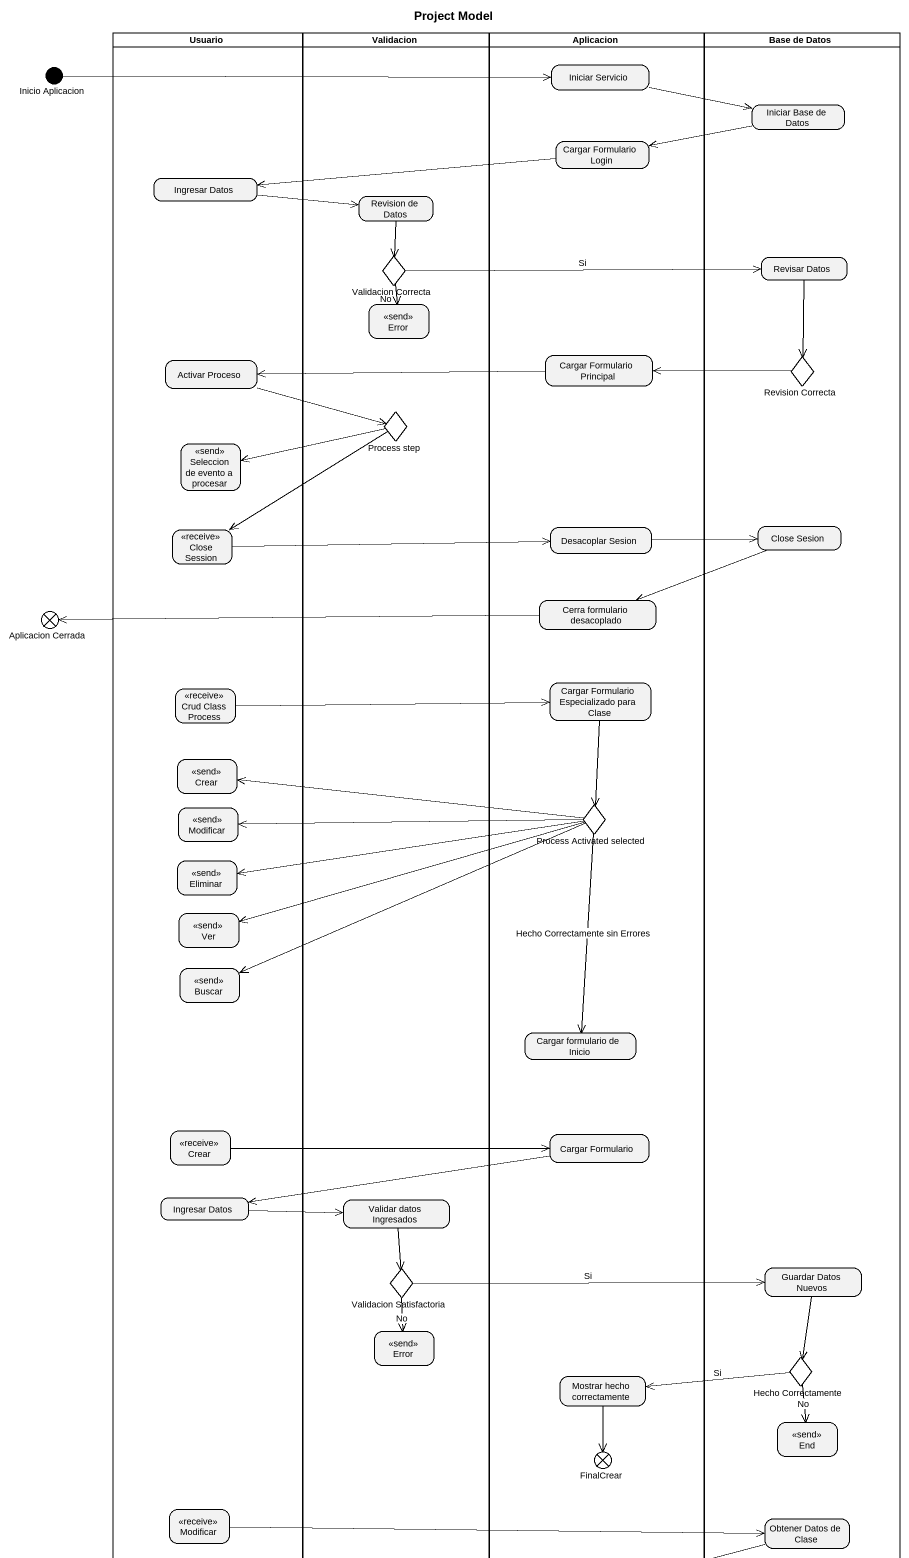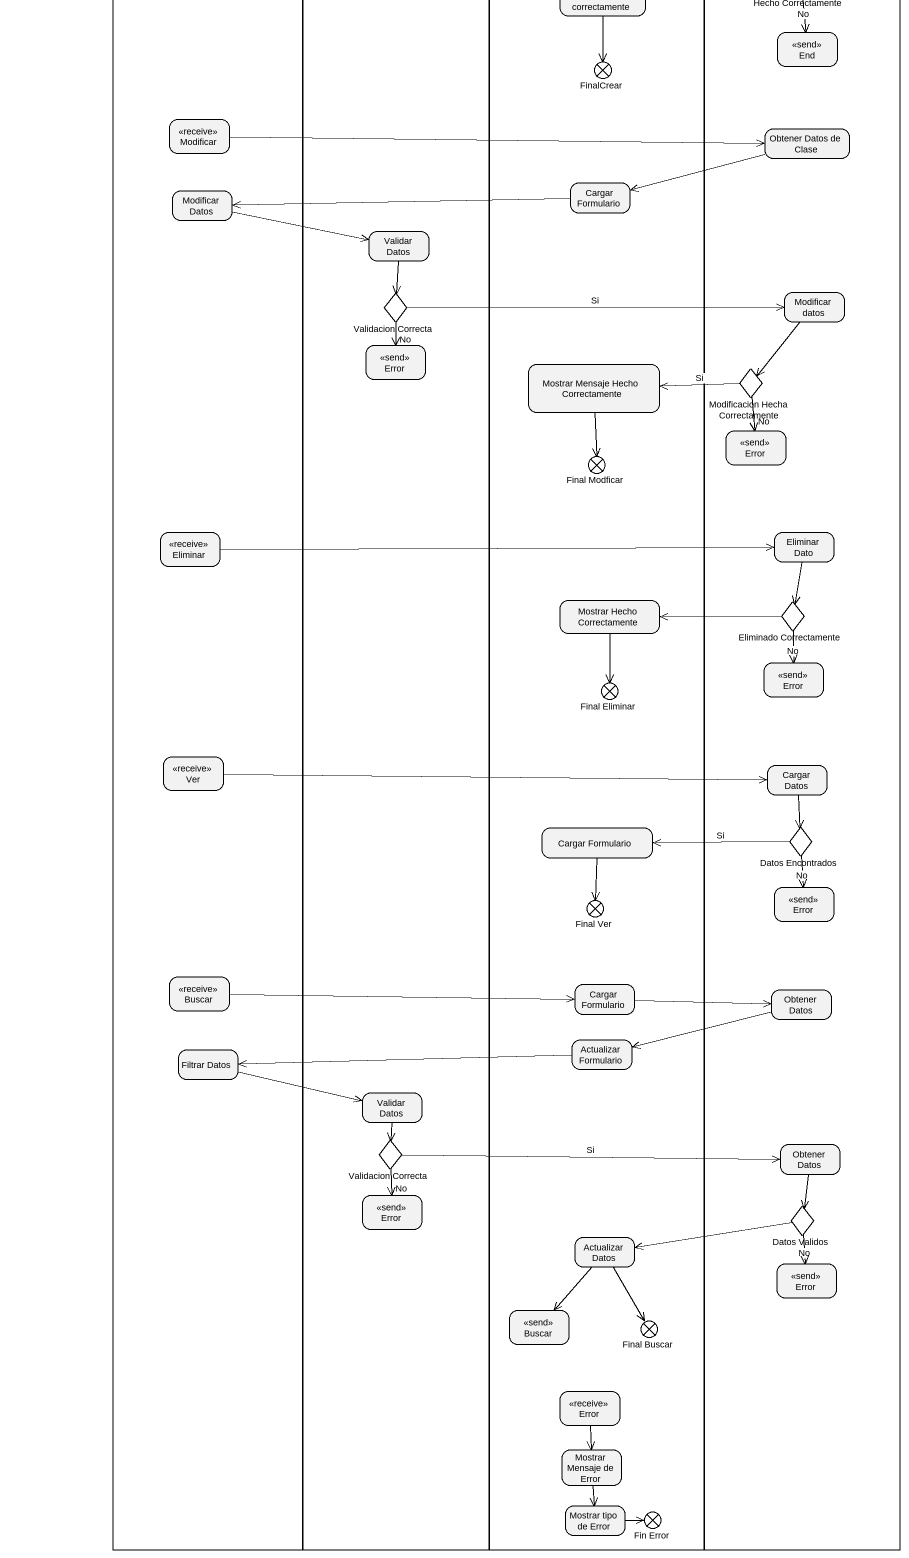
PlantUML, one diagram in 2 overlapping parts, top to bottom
@startuml
title Project Model
hide empty description
state Usuario <<partition>> {
  state "Ingresar Datos" as Ingresar_Datos
  state "Activar Proceso" as Activar_Proceso
  state "Seleccion de evento a procesar" as Seleccion_de_evento_a <<send>>
  state "Close Session" as Close_Session <<receive>>
  state "Crud Class Process" as Crud_Class_Process <<receive>>
  state Crear <<send>>
  state Modificar <<send>>
  state Eliminar <<send>>
  state Ver <<send>>
  state Buscar <<send>>
  state "Crear" as Crear_2 <<receive>>
  state "Ingresar Datos" as Ingresar_Datos_2
  state "Modificar" as Modificar_2 <<receive>>
  state "Modificar Datos" as Modificar_Datos
  state "Eliminar" as Eliminar_2 <<receive>>
  state "Ver" as Ver_2 <<receive>>
  state "Buscar" as Buscar_2 <<receive>>
  state "Filtrar Datos" as Filtrar_Datos
}
state Validacion <<partition>> {
  state "Revision de Datos" as Revision_de_Datos
  state "Validacion Correcta" as Validacion_Correcta <<choice>>
  state Error <<send>>
  state "Process step" as Process_step <<choice>>
  state "Validar datos Ingresados" as Validar_datos_Ingresados
  state "Validacion Satisfactoria" as Validacion_Satisfactoria <<choice>>
  state "Error" as Error_2 <<send>>
  state "Validar Datos" as Validar_Datos
  state "Validacion Correcta" as Validacion_Correcta_2 <<choice>>
  state "Error" as Error_3 <<send>>
  state "Validar Datos" as Validar_Datos_2
  state "Validacion Correcta" as Validacion_Correcta_3 <<choice>>
  state "Error" as Error_7 <<send>>
}
state Aplicacion <<partition>> {
  state "Iniciar Servicio" as Iniciar_Servicio
  state "Cargar Formulario Login" as Cargar_Formulario_Login
  state "Cargar Formulario Principal" as Cargar_Formulario_Principal
  state "Desacoplar Sesion" as Desacoplar_Sesion
  state "Cerra formulario desacoplado" as Cerra_formulario_desacoplado
  state "Cargar Formulario Especializado para Clase" as Cargar_Formulario
  state "Process Activated selected" as Process_Activated_selected <<choice>>
  state "Cargar formulario de Inicio" as Cargar_formulario_de_Inicio
  state "Cargar Formulario" as Cargar_Formulario_2
  state "Mostrar hecho correctamente" as Mostrar_hecho_correctamente
  state FinalCrear <<end>>
  state "Cargar Formulario" as Cargar_Formulario_3
  state "Mostrar Mensaje Hecho Correctamente" as Mostrar_Mensaje_Hecho
  state "Final Modficar" as Final_Modficar <<end>>
  state "Mostrar Hecho Correctamente" as Mostrar_Hecho_Correctamente
  state "Final Eliminar" as Final_Eliminar <<end>>
  state "Cargar Formulario" as Cargar_Formulario_4
  state "Final Ver" as Final_Ver <<end>>
  state "Cargar Formulario" as Cargar_Formulario_5
  state "Actualizar Formulario" as Actualizar_Formulario
  state "Actualizar Datos" as Actualizar_Datos
  state "Buscar" as Buscar_3 <<send>>
  state "Final Buscar" as Final_Buscar <<end>>
  state "Error" as Error_9 <<receive>>
  state "Mostrar Mensaje de Error" as Mostrar_Mensaje_de_Error
  state "Mostrar tipo de Error" as Mostrar_tipo_de_Error
  state "Fin Error" as Fin_Error <<end>>
}
state "Base de Datos" as Base_de_Datos <<partition>> {
  state "Iniciar Base de Datos" as Iniciar_Base_de_Datos
  state "Revisar Datos" as Revisar_Datos
  state "Revision Correcta" as Revision_Correcta <<choice>>
  state "Close Sesion" as Close_Sesion
  state "Guardar Datos Nuevos" as Guardar_Datos_Nuevos
  state "Hecho Correctamente" as Hecho_Correctamente <<choice>>
  state "End" as End_ <<send>>
  state "Obtener Datos de Clase" as Obtener_Datos_de_Clase
  state "Modificar datos" as Modificar_datos
  state "Modificacion Hecha Correctamente" as Modificacion_Hecha <<choice>>
  state "Error" as Error_4 <<send>>
  state "Eliminar Dato" as Eliminar_Dato
  state "Eliminado Correctamente" as Eliminado_Correctamente <<choice>>
  state "Error" as Error_5 <<send>>
  state "Cargar Datos" as Cargar_Datos
  state "Datos Encontrados" as Datos_Encontrados <<choice>>
  state "Error" as Error_6 <<send>>
  state "Obtener Datos" as Obtener_Datos
  state "Obtener Datos" as Obtener_Datos_2
  state "Datos Validos" as Datos_Validos <<choice>>
  state "Error" as Error_8 <<send>>
}
state "Inicio Aplicacion" as Inicio_Aplicacion <<start>>
state "Aplicacion Cerrada" as Aplicacion_Cerrada <<end>>
Inicio_Aplicacion -right-> Iniciar_Servicio
Iniciar_Servicio -right-> Iniciar_Base_de_Datos
Iniciar_Base_de_Datos -left-> Cargar_Formulario_Login
Cargar_Formulario_Login -left-> Ingresar_Datos
Ingresar_Datos -right-> Revision_de_Datos
Revision_de_Datos --> Validacion_Correcta
Validacion_Correcta -right-> Revisar_Datos : Si
Validacion_Correcta --> Error : No
Revisar_Datos --> Revision_Correcta
Activar_Proceso -right-> Process_step
Cargar_Formulario_Principal -left-> Activar_Proceso
Revision_Correcta -left-> Cargar_Formulario_Principal
Process_step -left-> Seleccion_de_evento_a
Process_step --> Close_Session
Close_Session -right-> Desacoplar_Sesion
Desacoplar_Sesion -right-> Close_Sesion
Close_Sesion -left-> Cerra_formulario_desacoplado
Cerra_formulario_desacoplado -left-> Aplicacion_Cerrada
Crud_Class_Process -right-> Cargar_Formulario
Cargar_Formulario --> Process_Activated_selected
Process_Activated_selected -left-> Crear
Process_Activated_selected -left-> Modificar
Process_Activated_selected -left-> Eliminar
Process_Activated_selected -left-> Ver
Process_Activated_selected -left-> Buscar
Process_Activated_selected --> Cargar_formulario_de_Inicio : Hecho Correctamente sin Errores
Crear_2 -right-> Cargar_Formulario_2
Cargar_Formulario_2 -left-> Ingresar_Datos_2
Ingresar_Datos_2 -right-> Validar_datos_Ingresados
Validar_datos_Ingresados --> Validacion_Satisfactoria
Validacion_Satisfactoria -right-> Guardar_Datos_Nuevos : Si
Validacion_Satisfactoria --> Error_2 : No
Guardar_Datos_Nuevos --> Hecho_Correctamente
Mostrar_hecho_correctamente --> FinalCrear
Hecho_Correctamente -left-> Mostrar_hecho_correctamente : Si
Hecho_Correctamente --> End_ : No
Modificar_2 -right-> Obtener_Datos_de_Clase
Obtener_Datos_de_Clase -left-> Cargar_Formulario_3
Modificar_Datos -right-> Validar_Datos
Cargar_Formulario_3 -left-> Modificar_Datos
Validar_Datos --> Validacion_Correcta_2
Validacion_Correcta_2 -right-> Modificar_datos : Si
Validacion_Correcta_2 --> Error_3 : No
Modificar_datos --> Modificacion_Hecha
Mostrar_Mensaje_Hecho --> Final_Modficar
Modificacion_Hecha -left-> Mostrar_Mensaje_Hecho : Si
Modificacion_Hecha --> Error_4 : No
Eliminar_2 -right-> Eliminar_Dato
Eliminar_Dato --> Eliminado_Correctamente
Mostrar_Hecho_Correctamente --> Final_Eliminar
Eliminado_Correctamente -left-> Mostrar_Hecho_Correctamente
Eliminado_Correctamente --> Error_5 : No
Ver_2 -right-> Cargar_Datos
Cargar_Datos --> Datos_Encontrados
Cargar_Formulario_4 --> Final_Ver
Datos_Encontrados -left-> Cargar_Formulario_4 : Si
Datos_Encontrados --> Error_6 : No
Buscar_2 -right-> Cargar_Formulario_5
Cargar_Formulario_5 -right-> Obtener_Datos
Obtener_Datos -left-> Actualizar_Formulario
Actualizar_Formulario -left-> Filtrar_Datos
Filtrar_Datos -right-> Validar_Datos_2
Validar_Datos_2 --> Validacion_Correcta_3
Validacion_Correcta_3 -right-> Obtener_Datos_2 : Si
Validacion_Correcta_3 --> Error_7 : No
Obtener_Datos_2 --> Datos_Validos
Actualizar_Datos --> Buscar_3
Actualizar_Datos --> Final_Buscar
Datos_Validos -left-> Actualizar_Datos
Datos_Validos --> Error_8 : No
Error_9 --> Mostrar_Mensaje_de_Error
Mostrar_Mensaje_de_Error --> Mostrar_tipo_de_Error
Mostrar_tipo_de_Error -right-> Fin_Error
@enduml
